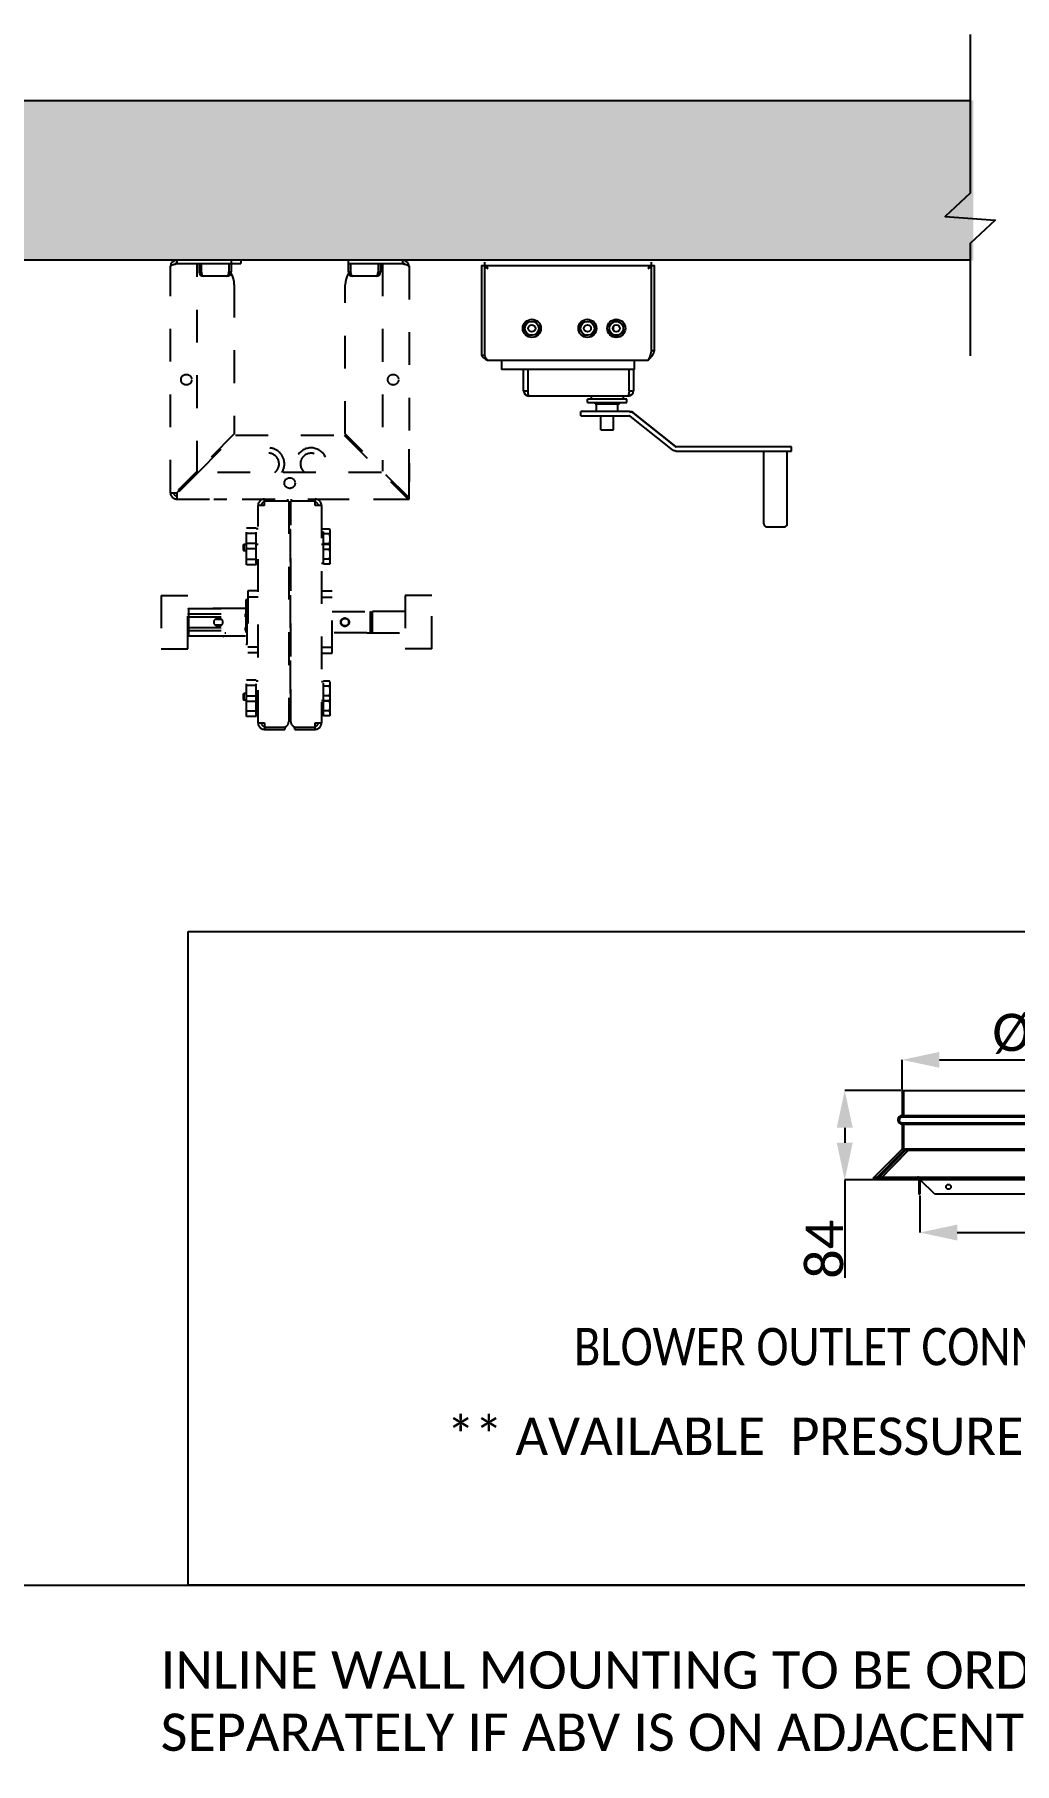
# Model space of a CAD drawing. Header units: millimetres. Extents: x 6781 to 13993, y -7973 to 4183.
# Drawn here: x 10016 to 10935, y -1045 to 576 of the extents above; entities that cross this region are included whole.
import ezdxf
from ezdxf.enums import TextEntityAlignment as Align
from ezdxf.lldxf.tags import DXFTag

# ---------------------------------------------------------------- set-up
doc = ezdxf.new("R2010")
doc.units = ezdxf.units.MM
doc.header["$LTSCALE"] = 307.34
doc.header["$PDMODE"] = 3
doc.header["$PDSIZE"] = 8
doc.linetypes.add('DASHED', pattern=[0.2, 0.1, -0.1])
doc.layers.get('0').update_dxf_attribs({"linetype": 'CONTINUOUS'})
doc.layers.get('Defpoints').update_dxf_attribs({"linetype": 'CONTINUOUS'})
for name, color, linetype in [('OUTLET_CONNECTOR', 7, 'CONTINUOUS'), ('OUTLET_PIPE_300_', 7, 'CONTINUOUS'), ('REDUCER', 7, 'CONTINUOUS')]:
    doc.layers.add(name, color=color, linetype=linetype)
doc.styles.get("Standard").update_dxf_attribs({"font": 'calibri.ttf'})
tags = doc.linetypes.add('HIDDEN2', pattern=[4.7625, 3.175, -1.5875]).pattern_tags.tags
tags[6:7] = [DXFTag(74, 4), DXFTag(75, 0), DXFTag(340, '0'), DXFTag(46, 0.0), DXFTag(50, 0.0), DXFTag(44, 0.0), DXFTag(45, 0.0)]
tags[4:5] = [DXFTag(74, 4), DXFTag(75, 0), DXFTag(340, '0'), DXFTag(46, 0.0), DXFTag(50, 0.0), DXFTag(44, 0.0), DXFTag(45, 0.0)]
doc.dimstyles.new('DIMSTYLE_4', dxfattribs={"dimtxt": 35, "dimasz": 35, "dimexe": 0.08, "dimexo": 1, "dimgap": 0.875, "dimtad": 1, "dimdsep": 46, "dimtxsty": 'Standard', "dimblk": '_FILLED', "dimblk1": '_FILLED', "dimblk2": '_FILLED', "dimcen": 0.09, "dimazin": 2, "dimtp": 0.01, "dimtm": 0.01, "dimtfac": 1, "dimtofl": 0, "dimtmove": 0, "dimatfit": 3, "dimldrblk": '_FILLED', "dimfxl": 1, "dimtolj": 1, "dimarcsym": 0})

# ---------------------------------------------------------------- blocks, each defined once
blk = doc.blocks.new('SE')
at = {"layer": 'OUTLET_CONNECTOR', "color": 7, "linetype": 'HIDDEN2'}
for p, q in [((74.9, 267.6), (426.9, 267.6)), ((74.9, 267.6), (74.9, 266.4)), ((115.4, 266.4), (115.4, 267.6)), ((116, 266.1), (116.8, 267)), ((116.4, 266.4), (116.4, 267.6)), ((116.4, 266.1), (116.4, 266.4)), ((116.4, 265.4), (116.4, 265)), ((116.4, 265.4), (117.6, 265.4)), ((117.6, 260.7), (116.4, 260.7)), ((117.6, 260.7), (116.4, 260.7)), ((117.9, 265), (117.5, 265.4)), ((117.6, 265.4), (117.6, 265)), ((384.3, 265.4), (383.9, 265)), ((384.2, 265), (384.2, 265.4)), ((385.4, 265.4), (384.2, 265.4)), ((385.4, 260.7), (384.2, 260.7)), ((385.7, 266.1), (384.9, 267)), ((385.4, 266.4), (385.4, 267.6)), ((385.4, 266.1), (385.4, 266.4)), ((385.4, 265), (385.4, 265.4)), ((386.4, 266.4), (386.4, 267.6)), ((426.9, 266.4), (426.9, 267.6)), ((116.4, 256.2), (117.6, 256.2)), ((116.4, 256.2), (117.6, 256.2)), ((384.2, 256.2), (385.4, 256.2))]:
    blk.add_line(p, q, dxfattribs=at)
at = {"layer": 'OUTLET_CONNECTOR', "color": 7, "linetype": 'Continuous'}
for p, q in [((116.4, 265), (116.4, 251.5)), ((117.6, 265), (117.6, 251.5)), ((131.4, 251.5), (117.9, 265)), ((383.9, 265), (370.4, 251.5)), ((384.2, 251.5), (384.2, 265)), ((385.4, 251.5), (385.4, 265)), ((117.6, 251.5), (116.4, 251.5)), ((370.4, 251.5), (131.4, 251.5)), ((384.2, 251.5), (385.4, 251.5))]:
    blk.add_line(p, q, dxfattribs=at)
for centre in [(144.4, 258.5), (249.8, 258.5), (355.2, 258.5)]:
    blk.add_circle(centre, 2.25, dxfattribs=at)
at = {"layer": 'OUTLET_CONNECTOR', "color": 7, "linetype": 'HIDDEN2'}
for centre, radius, start, end in [((115.4, 265.4), 2.2, 48.9572, 90), ((115.4, 265.4), 1, 48.9572, 90), ((115.4, 265.4), 1, 0.0001, 48.9571), ((107.9, 260.2), 10.9, 28.2295, 38.6822), ((107.9, 260.2), 10.9, 28.2295, 38.6822), ((112.9, 259.8), 7.22, 50.1901, 60.7621), ((112.9, 259.8), 7.22, 50.1901, 60.7621), ((115.4, 265.4), 2.2, 0, 48.9572), ((386.4, 265.4), 2.2, 131.0428, 180), ((393.9, 260.2), 10.9, 141.3178, 151.7705), ((393.9, 260.2), 10.9, 141.3178, 151.7705), ((388.9, 259.8), 7.22, 119.2379, 129.8099), ((388.9, 259.8), 7.22, 119.2379, 129.8099), ((386.4, 265.4), 2.2, 90, 131.0428), ((386.4, 265.4), 1, 131.0429, 179.9999), ((386.4, 265.4), 1, 90, 131.0428)]:
    blk.add_arc(centre, radius, start, end, dxfattribs=at)
at = {"layer": 'OUTLET_PIPE_300_', "color": 7, "linetype": 'Continuous'}
for p, q in [((100.9, 349), (400.9, 349)), ((100.9, 349), (100.9, 325.3)), ((400.9, 325.3), (400.9, 349)), ((100.9, 325.3), (400.9, 325.3)), ((100.9, 317.3), (400.9, 317.3)), ((100.9, 317.3), (100.9, 294)), ((400.9, 294), (400.9, 317.3)), ((100.9, 294), (400.9, 294))]:
    blk.add_line(p, q, dxfattribs=at)
at = {"layer": 'OUTLET_PIPE_300_', "color": 7, "linetype": 'HIDDEN2'}
for p, q in [((102.1, 349), (102.1, 324.1)), ((399.7, 324.1), (399.7, 349)), ((100.9, 324.1), (400.9, 324.1)), ((100.9, 318.5), (400.9, 318.5)), ((102.1, 318.5), (102.1, 294)), ((399.7, 294), (399.7, 318.5))]:
    blk.add_line(p, q, dxfattribs=at)
at = {"layer": 'OUTLET_PIPE_300_', "color": 7, "linetype": 'Continuous'}
for centre, start, end in [((100.9, 321.3), 90, 270), ((400.9, 321.3), 270, 90)]:
    blk.add_arc(centre, 4, start, end, dxfattribs=at)
at = {"layer": 'OUTLET_PIPE_300_', "color": 7, "linetype": 'HIDDEN2'}
for centre, start, end in [((100.9, 321.3), 90, 270), ((400.9, 321.3), 270, 90)]:
    blk.add_arc(centre, 2.8, start, end, dxfattribs=at)
at = {"layer": 'REDUCER', "color": 7, "linetype": 'Continuous'}
for p, q in [((100.9, 294), (73.5, 266.4)), ((400.9, 294), (100.9, 294)), ((428.3, 266.4), (400.9, 294)), ((428.3, 266.4), (73.5, 266.4)), ((73.5, 266.4), (74.9, 265)), ((426.9, 265), (74.9, 265)), ((426.9, 265), (428.3, 266.4))]:
    blk.add_line(p, q, dxfattribs=at)
at = {"layer": 'REDUCER', "color": 7, "linetype": 'HIDDEN2'}
for p, q in [((102.3, 292.6), (74.9, 265)), ((78.3, 266.4), (105, 294)), ((78.3, 266.4), (104.9, 294)), ((106.3, 292.6), (79.6, 265)), ((106.4, 292.6), (79.7, 265)), ((100.9, 294), (102.3, 292.6)), ((399.5, 292.6), (102.3, 292.6)), ((104.9, 294), (106.3, 292.6)), ((105, 294), (106.4, 292.6)), ((399.5, 292.6), (400.9, 294)), ((426.9, 265), (399.5, 292.6)), ((79.7, 265), (78.3, 266.4)), ((79.6, 265), (78.3, 266.4))]:
    blk.add_line(p, q, dxfattribs=at)
blk = doc.blocks.new('_FILLED')
at = {"color": 0, "linetype": 'ByBlock'}
blk.add_solid([(0, 0), (-1, 0.214), (-1, -0.214)], dxfattribs=at)
blk = doc.blocks.new('*D942')
at = {"color": 0, "linetype": 'Continuous', "lineweight": -2}
for p, q in [((10830.2, -413.1), (10830.2, -385.4)), ((10865.2, -385.4), (11095.2, -385.4)), ((11130.2, -413.1), (11130.2, -385.4))]:
    blk.add_line(p, q, dxfattribs=at)
at = {"layer": 'Defpoints', "color": 0}
for p in [(11130.2, -385.4), (10830.2, -414.1), (11130.2, -414.1)]:
    blk.add_point(p, dxfattribs=at)
at = {"color": 0, "linetype": 'ByBlock', "lineweight": -2, "xscale": 35, "yscale": 35, "zscale": 35, "rotation": 180}
blk.add_blockref('_FILLED', (10830.2, -385.4), dxfattribs=at)
at = {"color": 0, "linetype": 'ByBlock', "lineweight": -2, "xscale": 35, "yscale": 35, "zscale": 35}
blk.add_blockref('_FILLED', (11130.2, -385.4), dxfattribs=at)
at = {"color": 0, "lineweight": 25, "insert": (10980.5, -361), "char_height": 35, "attachment_point": 5}
blk.add_mtext('\\A1;\\A1;%%C 300', dxfattribs=at)
blk = doc.blocks.new('*D943')
at = {"color": 0, "linetype": 'Continuous', "lineweight": -2}
for p, q in [((10829.2, -414.1), (10776.3, -414.1)), ((10776.3, -449.1), (10776.3, -463.1)), ((10803.2, -498.1), (10776.3, -498.1)), ((10776.3, -498.1), (10776.3, -590))]:
    blk.add_line(p, q, dxfattribs=at)
at = {"layer": 'Defpoints', "color": 0}
for p in [(10830.2, -414.1), (10776.3, -498.1), (10804.2, -498.1)]:
    blk.add_point(p, dxfattribs=at)
at = {"color": 0, "linetype": 'ByBlock', "lineweight": -2, "xscale": 35, "yscale": 35, "zscale": 35}
for p, rotation in [((10776.3, -414.1), 90), ((10776.3, -498.1), 270)]:
    blk.add_blockref('_FILLED', p, dxfattribs=dict(at, rotation=rotation))
at = {"color": 0, "lineweight": 25, "insert": (10757.5, -563.1), "char_height": 35, "attachment_point": 5, "rotation": 90}
blk.add_mtext('\\A1;\\A1;84', dxfattribs=at)
blk = doc.blocks.new('*D944')
at = {"color": 0, "linetype": 'Continuous', "lineweight": -2}
for p, q in [((10846.9, -512.5), (10846.9, -547.5)), ((11113.5, -512.5), (11113.5, -547.5)), ((10881.9, -547.4), (11078.5, -547.4)), ((11113.5, -547.4), (11396.6, -547.4))]:
    blk.add_line(p, q, dxfattribs=at)
at = {"layer": 'Defpoints', "color": 0}
for p in [(10846.9, -511.5), (11113.5, -511.5), (11113.5, -547.4)]:
    blk.add_point(p, dxfattribs=at)
at = {"color": 0, "linetype": 'ByBlock', "lineweight": -2, "xscale": 35, "yscale": 35, "zscale": 35, "rotation": 180}
blk.add_blockref('_FILLED', (10846.9, -547.4), dxfattribs=at)
at = {"color": 0, "linetype": 'ByBlock', "lineweight": -2, "xscale": 35, "yscale": 35, "zscale": 35}
blk.add_blockref('_FILLED', (11113.5, -547.4), dxfattribs=at)
at = {"color": 0, "lineweight": 25, "insert": (11288.5, -528.6), "char_height": 35, "attachment_point": 5}
blk.add_mtext('\\A1;\\A1;144 X 266 {}', dxfattribs=at)

msp = doc.modelspace()

# ---------------------------------------------------------------- hatches: boundary and pattern name
at = {"lineweight": 25}
h = msp.add_hatch(dxfattribs=at)
h.set_pattern_fill('AR-SAND')
h.set_pattern_definition([(37.5, (-1012.544, -86.856), (-1.60003, 48.94132), [0, -38.608, 0, -43.18, 0, -41.275]), (7.5, (-1012.544, -86.856), (44.95233, 71.6825), [0, -20.828, 0, -34.798, 0, -13.335]), (327.5, (-1043.786, -86.856), (79.09924, 0.14372), [0, -12.7, 0, -45.72, 0, -59.69]), (317.5, (-1043.786, -86.856), (76.35565, 22.29293), [0, -6.35, 0, -29.972, 0, -34.29])])
h.paths.add_polyline_path([(7462.89946, 364.61148), (7462.89946, 514.61148), (10896.87679, 514.61148), (10896.87679, 364.61148)])

# ---------------------------------------------------------------- linework, layer by layer
for p, q in [((10894.08058, 576.31075), (10894.08058, 449.08858)), ((10160.49082, -264.85047), (11740.51269, -264.85047))]:
    msp.add_line(p, q)
for p, q in [((6928.39946, 514.61148), (10894.08058, 514.61148)), ((10894.08058, 364.61148), (6928.39946, 364.61148))]:
    msp.add_line(p, q, dxfattribs=at)
at = {"linetype": 'Continuous', "lineweight": 25}
for p, q in [((10894.08058, 364.61148), (6928.39946, 364.61148)), ((10149.73888, 364.61148), (10149.73888, 361.61148)), ((10149.73888, 361.61148), (10209.78846, 361.61148)), ((10170.73888, 361.61148), (10170.73888, 353.61148)), ((10172.73888, 361.61148), (10172.73888, 353.61148)), ((10198.73888, 361.61148), (10198.73888, 353.61148)), ((10200.73888, 364.61148), (10200.73888, 353.61148)), ((10209.78846, 364.61148), (10209.78846, 361.61148)), ((10310.73888, 353.61148), (10310.73888, 364.61148)), ((10310.73888, 361.61148), (10361.73888, 361.61148)), ((10312.73888, 361.61148), (10312.73888, 353.61148)), ((10338.73888, 361.61148), (10338.73888, 353.61148)), ((10340.73888, 361.61148), (10340.73888, 353.61148)), ((10361.73888, 361.61148), (10361.73888, 364.61148)), ((10435.73888, 359.74234), (10597.73888, 359.74234)), ((10435.73888, 359.74234), (10435.73888, 275.70388)), ((10438.73888, 275.70388), (10438.73888, 362.74234)), ((10594.73888, 362.74234), (10594.73888, 280.12416)), ((10597.73888, 280.12416), (10597.73888, 359.74234)), ((10170.73888, 353.61148), (10172.73888, 353.61148)), ((10196.73888, 349.61148), (10174.73888, 349.61148)), ((10198.73888, 353.61148), (10200.73888, 353.61148)), ((10310.73888, 353.61148), (10312.73888, 353.61148)), ((10336.73888, 349.61148), (10314.73888, 349.61148)), ((10338.73888, 353.61148), (10340.73888, 353.61148)), ((10555.53888, 304.49512), (10562.03888, 308.24789)), ((10562.03888, 308.24789), (10568.53888, 304.49512)), ((10475.36411, 300.06327), (10478.5134, 306.87615)), ((10479.68959, 293.92946), (10475.36411, 300.06327)), ((10478.5134, 306.87615), (10485.98818, 307.55522)), ((10487.16436, 294.60853), (10479.68959, 293.92946)), ((10485.98818, 307.55522), (10490.31365, 301.42141)), ((10490.31365, 301.42141), (10487.16436, 294.60853)), ((10527.47832, 300.06327), (10530.62761, 306.87615)), ((10531.8038, 293.92946), (10527.47832, 300.06327)), ((10530.62761, 306.87615), (10538.10238, 307.55522)), ((10539.27857, 294.60853), (10531.8038, 293.92946)), ((10538.10238, 307.55522), (10542.42786, 301.42141)), ((10542.42786, 301.42141), (10539.27857, 294.60853)), ((10555.53888, 296.98956), (10555.53888, 304.49512)), ((10562.03888, 293.23679), (10555.53888, 296.98956)), ((10559.48888, 298.62601), (10559.48888, 302.85854)), ((10568.53888, 296.98956), (10562.03888, 293.23679)), ((10568.53888, 304.49512), (10568.53888, 296.98956)), ((10435.73888, 275.70388), (10438.73888, 275.70388)), ((10594.73888, 280.12416), (10597.73888, 280.12416)), ((10591.73888, 270.74234), (10441.73888, 270.74234)), ((10454.33888, 270.74234), (10454.33888, 262.24234)), ((10579.13888, 262.24234), (10454.33888, 262.24234)), ((10475.13888, 242.24234), (10475.13888, 262.24234)), ((10479.14171, 262.24234), (10479.14171, 242.24234)), ((10574.13605, 242.24234), (10574.13605, 262.24234)), ((10578.13888, 262.24234), (10578.13888, 242.24234)), ((10579.13888, 262.24234), (10579.13888, 270.74234)), ((10475.13888, 242.24234), (10479.13888, 242.24234)), ((10479.14682, 242.20243), (10479.14171, 242.24234)), ((10573.13888, 237.24234), (10480.13888, 237.24234)), ((10571.98888, 234.24234), (10534.98888, 234.24234)), ((10534.98888, 231.24234), (10534.98888, 234.24234)), ((10534.98888, 231.24234), (10571.98888, 231.24234)), ((10538.48888, 237.24234), (10538.48888, 234.24234)), ((10542.10522, 230.04234), (10542.10522, 231.24234)), ((10542.10522, 230.04234), (10552.02324, 230.04234)), ((10563.48888, 229.64234), (10543.48888, 229.64234)), ((10543.48888, 222.64234), (10543.48888, 229.64234)), ((10543.98888, 229.64234), (10543.98888, 230.04234)), ((10547.85669, 230.04234), (10547.85669, 231.24234)), ((10551.61499, 231.24234), (10551.61499, 230.04234)), ((10552.02324, 230.04234), (10552.02324, 231.24234)), ((10552.60977, 230.04234), (10552.60977, 231.24234)), ((10552.60977, 230.04234), (10565.00522, 230.04234)), ((10562.98888, 229.64234), (10562.98888, 230.04234)), ((10563.48888, 222.64234), (10563.48888, 229.64234)), ((10565.00522, 230.04234), (10565.00522, 231.24234)), ((10568.48888, 237.24234), (10568.48888, 234.24234)), ((10571.98888, 231.24234), (10571.98888, 234.24234)), ((10574.13605, 242.24234), (10574.13098, 242.2024)), ((10574.13888, 242.24234), (10578.13888, 242.24234)), ((10528.87642, 218.64234), (10528.87642, 222.64234)), ((10574.28469, 222.64234), (10528.87643, 222.64234)), ((10528.87643, 218.64234), (10574.28469, 218.64234)), ((10547.48888, 205.64234), (10547.48888, 218.64234)), ((10559.48888, 205.64234), (10559.48888, 218.64234)), ((10614.72924, 186.7298), (10574.90716, 218.42485)), ((10577.39705, 221.55488), (10617.21913, 189.85983)), ((10617.91745, 189.85983), (10578.09537, 221.55488)), ((10547.48888, 205.64234), (10559.48888, 205.64234)), ((10726.41896, 189.64234), (10617.8416, 189.64234)), ((10617.8416, 185.64234), (10726.41896, 185.64234)), ((10700.41896, 117.24234), (10700.41896, 185.64234)), ((10722.41896, 117.24234), (10722.41896, 185.64234)), ((10726.41896, 185.64234), (10726.41896, 189.64234)), ((10703.01896, 114.64234), (10719.81896, 114.64234))]:
    msp.add_line(p, q, dxfattribs=at)
at = {"linetype": 'DASHED', "lineweight": 25}
for p, q in [((10143.73888, 146.61148), (10143.73888, 358.61148)), ((10168.73888, 164.55082), (10168.73888, 361.61148)), ((10342.73888, 361.61148), (10342.73888, 166.67214)), ((10367.73888, 358.61148), (10367.73888, 156.80717)), ((10203.73888, 341.61148), (10203.73888, 201.67214)), ((10307.73888, 201.67214), (10307.73888, 341.61148)), ((10203.73888, 201.67214), (10168.73888, 166.67214)), ((10169.79954, 165.61148), (10204.79954, 200.61148)), ((10204.79954, 200.61148), (10306.67822, 200.61148)), ((10306.67822, 200.61148), (10366.67822, 140.61148)), ((10367.73888, 141.67214), (10307.73888, 201.67214)), ((10367.83888, 210.61148), (10367.73888, 210.61148)), ((10367.83888, 156.77757), (10367.83888, 210.61148)), ((10143.73888, 146.61148), (10143.73888, 167.74288)), ((10168.68656, 166.61982), (10151.56594, 149.4992)), ((10152.6266, 148.43854), (10170.7165, 166.52844)), ((10341.67822, 165.61148), (10169.79954, 165.61148)), ((10143.73888, 146.61148), (10149.73888, 146.61148)), ((10151.56594, 148.43853), (10149.73888, 146.61148)), ((10149.73888, 146.61148), (10149.73888, 140.61148)), ((10367.73888, 140.61148), (10367.73888, 156.80717)), ((10149.73888, 140.61148), (10351.98909, 140.61148)), ((10184.63304, 140.51148), (10184.63304, 140.61148)), ((10184.63304, 140.51148), (10196.63304, 140.51148)), ((10196.63304, 140.51148), (10196.63304, 140.61148)), ((10231.98888, 134.61148), (10225.98888, 134.61148)), ((10225.98888, -69.38852), (10225.98888, 134.61148)), ((10231.98888, 134.61148), (10231.98888, 140.61148)), ((10254.73888, 138.61148), (10231.98888, 138.61148)), ((10253.98888, 138.61148), (10253.98888, 140.61148)), ((10254.73888, 138.61148), (10254.73888, -68.38852)), ((10279.48888, 138.61148), (10256.73888, 138.61148)), ((10256.73888, -68.38852), (10256.73888, 138.61148)), ((10257.48888, 138.61148), (10257.48888, 140.61148)), ((10279.48888, 134.61148), (10279.48888, 140.61148)), ((10285.48888, 134.61148), (10279.48888, 134.61148)), ((10285.48888, 134.61148), (10285.48888, -69.38852)), ((10299.60381, 140.51148), (10299.60381, 140.61148)), ((10299.60381, 140.51148), (10311.60381, 140.51148)), ((10311.60381, 140.51148), (10311.60381, 140.61148)), ((10351.98909, 140.61148), (10367.73888, 140.61148)), ((10212.18888, 97.61148), (10212.68888, 98.11148)), ((10212.18888, 97.61148), (10212.18888, 92.61148)), ((10215.18888, 98.11148), (10212.68888, 98.11148)), ((10212.68888, 98.11148), (10212.68888, 92.11148)), ((10224.18888, 113.27108), (10215.18888, 113.27108)), ((10215.18888, 78.84187), (10215.18888, 113.27108)), ((10224.18888, 108.34819), (10215.18888, 108.34819)), ((10224.18888, 98.84108), (10215.18888, 98.84108)), ((10224.18888, 78.84187), (10224.18888, 113.27108)), ((10225.98888, 112.69098), (10224.18888, 112.69098)), ((10225.98888, 97.91148), (10224.18888, 97.91148)), ((10254.73888, 112.02641), (10256.73888, 112.02641)), ((10255.98888, 112.0261), (10255.98888, -61.38655)), ((10287.28888, 112.30148), (10285.48888, 112.30148)), ((10285.48888, 98.44148), (10287.28888, 98.44148)), ((10292.97435, 112.53908), (10287.28888, 112.53908)), ((10287.28888, 79.60387), (10287.28888, 112.53908)), ((10292.97435, 107.92028), (10287.28888, 107.92028)), ((10292.97435, 98.68268), (10287.28888, 98.68268)), ((10292.97435, 98.07908), (10287.28888, 98.07908)), ((10293.68888, 111.30148), (10292.97435, 112.53908)), ((10293.68888, 96.84148), (10292.97435, 98.07908)), ((10293.68888, 80.84148), (10293.68888, 111.30148)), ((10212.18888, 92.61148), (10212.68888, 92.11148)), ((10215.18888, 92.11148), (10212.68888, 92.11148)), ((10224.18888, 93.91819), (10215.18888, 93.91819)), ((10224.18888, 83.91858), (10215.18888, 83.91858)), ((10292.97435, 93.46028), (10287.28888, 93.46028)), ((10292.97435, 84.22268), (10287.28888, 84.22268)), ((10224.18888, 78.84187), (10215.18888, 78.84187)), ((10225.98888, 79.91148), (10224.18888, 79.91148)), ((10285.48888, 80.44148), (10287.28888, 80.44148)), ((10292.97435, 79.60387), (10287.28888, 79.60387)), ((10293.68888, 80.84148), (10292.97435, 79.60387)), ((10135.08888, 50.11148), (10160.18888, 50.11148)), ((10135.08888, 50.11148), (10135.08888, 0.11148)), ((10135.18888, 50.11148), (10135.18888, 0.11148)), ((10160.18888, 0.11148), (10160.18888, 50.11148)), ((10225.98888, 54.52839), (10216.48888, 54.52839)), ((10216.48888, 54.52828), (10216.48888, -3.47161)), ((10285.48888, 54.52839), (10295.48888, 54.52839)), ((10295.48888, -3.88852), (10295.48888, 54.52828)), ((10388.98888, 50.11148), (10363.98888, 50.11148)), ((10363.98888, 50.11148), (10363.98888, 0.11148)), ((10388.98888, 0.11148), (10388.98888, 50.11148)), ((10160.18888, 37.61148), (10160.68888, 38.11148)), ((10160.18888, 37.53483), (10160.68888, 38.01965)), ((10214.28888, 38.11148), (10160.68888, 38.11148)), ((10160.68888, 38.11148), (10160.68888, 12.11148)), ((10160.68888, 38.01966), (10214.28888, 38.01966)), ((10160.68888, 32.90131), (10214.28888, 32.90131)), ((10214.58888, 38.91015), (10214.28888, 38.91015)), ((10214.28888, 38.91015), (10214.28888, 38.01966)), ((10214.28888, 30.22983), (10214.28888, 32.90131)), ((10215.78888, 46.11148), (10214.58888, 46.11148)), ((10214.58888, 46.11148), (10214.58888, 4.11148)), ((10215.78888, 4.11148), (10215.78888, 46.11148)), ((10215.78888, 35.06148), (10216.48888, 35.06148)), ((10215.78888, 32.61148), (10216.48888, 32.61148)), ((10225.98888, 48.61148), (10216.48888, 48.61148)), ((10285.48888, 48.61148), (10295.48888, 48.61148)), ((10295.48888, 35.06148), (10331.48888, 35.06148)), ((10331.98888, 34.56148), (10331.48888, 35.06148)), ((10331.48888, 15.16148), (10331.48888, 35.06148)), ((10331.98888, 34.11148), (10332.98888, 35.11148)), ((10331.98888, 15.66148), (10331.98888, 34.56148)), ((10363.98888, 35.11148), (10332.98888, 35.11148)), ((10332.98888, 35.11148), (10332.98888, 15.11148)), ((10160.68888, 30.22983), (10214.28888, 30.22983)), ((10160.68888, 19.99313), (10214.28888, 19.99313)), ((10160.68888, 17.32165), (10214.28888, 17.32165)), ((10191.91138, 27.61148), (10185.66638, 27.61148)), ((10185.66638, 22.61148), (10191.91138, 22.61148)), ((10214.58888, 32.01081), (10214.28888, 32.01081)), ((10214.28888, 17.32165), (10214.28888, 19.99313)), ((10214.58888, 18.21214), (10214.28888, 18.21214)), ((10215.78888, 17.61148), (10216.48888, 17.61148)), ((10135.08888, 0.11148), (10160.18888, 0.11148)), ((10160.18888, 12.68812), (10160.68888, 12.2033)), ((10160.18888, 12.61148), (10160.68888, 12.11148)), ((10160.68888, 12.2033), (10214.28888, 12.2033)), ((10214.28888, 12.11148), (10160.68888, 12.11148)), ((10193.42679, 12.2033), (10193.42679, 11.31281)), ((10193.72679, 11.31281), (10193.42679, 11.31281)), ((10194.92679, 15.16148), (10195.62679, 15.16148)), ((10215.78888, 4.11148), (10214.58888, 4.11148)), ((10225.98888, 1.61148), (10216.48888, 1.61148)), ((10285.48888, 1.61148), (10295.48888, 1.61148)), ((10327.98888, 15.16148), (10295.48888, 15.11148)), ((10327.98888, 15.16148), (10363.98888, 15.16148)), ((10331.98888, 16.11148), (10332.98888, 15.11148)), ((10388.98888, 0.11148), (10363.98888, 0.11148)), ((10225.98888, -3.47161), (10216.48888, -3.47161)), ((10285.48888, -3.88852), (10295.48888, -3.88852)), ((10224.18888, -29.35892), (10215.18888, -29.35892)), ((10215.18888, -63.48813), (10215.18888, -29.35892)), ((10224.18888, -63.48813), (10224.18888, -29.35892)), ((10225.98888, -30.28852), (10224.18888, -30.28852)), ((10285.48888, -30.35852), (10287.28888, -30.35852)), ((10292.97435, -30.12092), (10287.28888, -30.12092)), ((10287.28888, -62.72613), (10287.28888, -30.12092)), ((10293.68888, -31.35852), (10292.97435, -30.12092)), ((10293.68888, -47.35852), (10293.68888, -31.35852)), ((10212.18888, -42.38852), (10212.68888, -41.88852)), ((10212.18888, -42.38852), (10212.18888, -47.38852)), ((10212.18888, -47.38852), (10212.68888, -47.88852)), ((10215.18888, -41.88852), (10212.68888, -41.88852)), ((10212.68888, -41.88852), (10212.68888, -47.88852)), ((10215.18888, -47.88852), (10212.68888, -47.88852)), ((10224.18888, -34.28181), (10215.18888, -34.28181)), ((10224.18888, -44.28142), (10215.18888, -44.28142)), ((10225.98888, -48.28852), (10224.18888, -48.28852)), ((10285.48888, -48.35852), (10287.28888, -48.35852)), ((10292.97435, -34.73972), (10287.28888, -34.73972)), ((10292.97435, -43.97732), (10287.28888, -43.97732)), ((10292.97435, -48.59613), (10287.28888, -48.59613)), ((10293.68888, -47.35852), (10292.97435, -48.59613)), ((10293.68888, -61.48852), (10293.68888, -47.36013)), ((10224.18888, -49.35813), (10215.18888, -49.35813)), ((10224.18888, -58.41142), (10215.18888, -58.41142)), ((10224.18888, -63.48813), (10215.18888, -63.48813)), ((10225.98888, -62.09902), (10224.18888, -62.09902)), ((10254.73888, -61.26796), (10255.98888, -61.26796)), ((10256.73888, -61.38655), (10255.98888, -61.38655)), ((10287.28888, -62.48852), (10285.48888, -62.48852)), ((10292.97435, -48.86972), (10287.28888, -48.86972)), ((10292.97435, -58.10732), (10287.28888, -58.10732)), ((10292.97435, -62.72613), (10287.28888, -62.72613)), ((10293.68888, -61.48852), (10292.97435, -62.72613)), ((10225.98888, -69.38852), (10231.98888, -69.38852)), ((10231.98888, -69.38852), (10231.98888, -75.38852)), ((10231.98888, -73.38852), (10249.73888, -73.38852)), ((10231.98888, -75.38852), (10250.98888, -75.38852)), ((10250.98888, -73.22348), (10250.98888, -75.38852)), ((10260.48888, -75.38852), (10260.48888, -73.2235)), ((10260.48888, -75.38852), (10279.48888, -75.38852)), ((10261.73888, -73.38852), (10279.48888, -73.38852)), ((10279.48888, -69.38852), (10285.48888, -69.38852)), ((10279.48888, -75.38852), (10279.48888, -69.38852))]:
    msp.add_line(p, q, dxfattribs=at)
msp.add_lwpolyline([(10894.08058, 472.42191), (10894.08058, 427.42923), (10870.59398, 405.65272), (10917.56718, 402.20574), (10894.08058, 380.42923), (10894.08058, 274.99738)])
at = {"linetype": 'ByBlock', "lineweight": 25}
msp.add_lwpolyline([(11740.51269, -264.85047), (11740.51269, -878.21686), (10160.49082, -878.21686), (10160.49082, -264.85047)], dxfattribs=at)
at = {"lineweight": 25}
msp.add_lwpolyline([(9934.1941, -2458.4059), (9934.1941, -878.21686), (11916.29529, -878.21686), (11916.29529, -2458.4059)], dxfattribs=at)
at = {"linetype": 'Continuous', "lineweight": 25}
for centre, radius in [((10482.83888, 300.74234), 8.5), ((10534.95309, 300.74234), 8.5), ((10562.03888, 300.74234), 8.5), ((10482.83888, 300.74234), 6.49675), ((10482.83888, 300.74234), 3.3235), ((10534.95309, 300.74234), 6.49675), ((10534.95309, 300.74234), 3.3235), ((10562.03888, 300.74234), 6.49675), ((10562.03888, 300.74234), 3.3235)]:
    msp.add_circle(centre, radius, dxfattribs=at)
at = {"linetype": 'DASHED', "lineweight": 25}
for centre, radius in [((10158.73888, 252.61148), 5), ((10352.73888, 252.61148), 5), ((10255.73888, 155.61148), 5), ((10188.78888, 25.11148), 4), ((10307.48888, 25.11148), 4), ((10307.48888, 25.11148), 3.5)]:
    msp.add_circle(centre, radius, dxfattribs=at)
at = {"linetype": 'Continuous', "lineweight": 25}
for centre, radius, start, end in [((10149.73888, 358.61148), 6, 90, 180), ((10149.73888, 358.61148), 3, 90, 122.10455518), ((10361.73888, 358.61148), 6, 0, 90), ((10361.73888, 358.61148), 3, 57.89544398, 90), ((10174.73888, 353.61148), 4, 180, 270), ((10174.73888, 353.61148), 2, 180, 214.60611172), ((10196.73888, 353.61148), 4, 270, 0), ((10196.73888, 353.61148), 2, 325.3939756, 0), ((10183.73888, 341.61148), 20, 0, 32.51561302), ((10327.73888, 341.61148), 20, 147.48439456, 180), ((10314.73888, 353.61148), 4, 180, 270), ((10314.73888, 353.61148), 2, 180, 214.60611172), ((10336.73888, 353.61148), 4, 270, 0), ((10336.73888, 353.61148), 2, 325.3939756, 0), ((10480.13888, 242.24234), 5, 180, 270), ((10573.13888, 242.24234), 5, 270, 0), ((10618.54208, 190.64534), 1.00359, 231.50843906, 244.29560927), ((10703.01896, 117.24234), 2.6, 180, 270), ((10719.81896, 117.24234), 2.6, 270, 0)]:
    msp.add_arc(centre, radius, start, end, dxfattribs=at)
at = {"linetype": 'DASHED', "lineweight": 25}
for centre, radius, start, end in [((10235.73888, 173.61148), 15, 327.52519026, 135.36245947), ((10235.73888, 173.61148), 10, 306.21855779, 87.42247851), ((10275.73888, 173.61148), 15, 25.52464841, 212.47529182), ((10275.73888, 173.61148), 10, 73.51054392, 233.80719672), ((10149.73888, 146.61148), 6, 180, 270), ((10149.73888, 146.61148), 3, 180, 270), ((10231.98888, 134.61148), 6, 90, 180), ((10231.98888, 134.61148), 3, 90, 180), ((10279.48888, 134.61148), 6, 0, 90), ((10279.48888, 134.61148), 3, 0, 90), ((10290.01014, 96.35172), 3.67994, 8.85577898, 9.1841909), ((10185.93383, -92.84212), 125.63443, 101.59191752, 101.8247881), ((10185.9339, 143.06542), 125.63478, 258.17521266, 258.40808324), ((10213.68888, 25.11148), 2.5, 327.58846772, 32.40748263), ((10286.28121, -45.00251), 7.73003, 329.98121685, 331.80312915), ((10231.98888, -69.38852), 6, 180, 270), ((10231.98888, -69.38852), 3, 180, 270), ((10249.73888, -68.38852), 5, 270, 0), ((10261.73888, -68.38852), 5, 180, 270), ((10279.48888, -69.38852), 6, 270, 0), ((10279.48888, -69.38852), 3, 270, 0)]:
    msp.add_arc(centre, radius, start, end, dxfattribs=at)
at = {"linetype": 'Continuous', "lineweight": 25}
for points, knots in [([(10143.73888, 358.61148), (10143.73888, 358.84452), (10144.12113, 359.39978), (10145.63484, 360.24782), (10147.08031, 360.74679), (10148.16546, 361.10471)], [0, 0, 0, 0, 0.1335362691, 0.3452528498, 1, 1, 1, 1]), ([(10363.3123, 361.10471), (10364.39746, 360.74679), (10365.84292, 360.24782), (10367.35664, 359.39978), (10367.73888, 358.84452), (10367.73888, 358.61148)], [0, 0, 0, 0, 0.6547471505, 0.866463731, 1, 1, 1, 1]), ([(10439.53493, 359.4855), (10439.47076, 359.52632), (10439.22703, 359.66512), (10438.94369, 359.74234), (10438.73888, 359.74234)], [0, 0, 0, 0, 0.2707846393, 1, 1, 1, 1]), ([(10438.73888, 359.74234), (10438.73888, 359.16286), (10439.47654, 358.28581), (10440.61622, 357.46022), (10441.35325, 356.98784), (10441.73888, 356.74234)], [0, 0, 0, 0, 0.4007109821, 0.6838875823, 1, 1, 1, 1]), ([(10441.73888, 356.74234), (10441.38569, 357.29714), (10440.75915, 358.2845), (10439.97415, 359.20612), (10439.53493, 359.4855)], [0, 0, 0, 0, 0.5581981606, 1, 1, 1, 1]), ([(10591.73888, 356.74234), (10592.12451, 356.98784), (10592.86155, 357.46022), (10594.00123, 358.28581), (10594.73888, 359.16286), (10594.73888, 359.74234)], [0, 0, 0, 0, 0.3161124191, 0.5992890194, 1, 1, 1, 1]), ([(10593.94283, 359.4855), (10593.50362, 359.20612), (10592.71862, 358.2845), (10592.09208, 357.29714), (10591.73888, 356.74234)], [0, 0, 0, 0, 0.4418018367, 1, 1, 1, 1]), ([(10594.73888, 359.74234), (10594.53408, 359.74234), (10594.25073, 359.66512), (10594.00701, 359.52632), (10593.94283, 359.4855)], [0, 0, 0, 0, 0.7292153639, 1, 1, 1, 1]), ([(10173.1044, 352.47885), (10173.07367, 352.57144), (10172.9499, 352.94836), (10172.82962, 353.32641), (10172.73888, 353.61148)], [0, 0, 0, 0, 0.2459002833, 1, 1, 1, 1]), ([(10174.73888, 349.61148), (10174.58661, 349.61148), (10174.34151, 349.77358), (10174.10674, 350.0816), (10173.81394, 350.58139), (10173.47647, 351.39013), (10173.23278, 352.09207), (10173.1044, 352.47885)], [0, 0, 0, 0, 0.1341154831, 0.2289849645, 0.3458060627, 0.6410727808, 1, 1, 1, 1]), ([(10198.37336, 352.47885), (10198.24499, 352.09207), (10198.0013, 351.39013), (10197.66383, 350.58139), (10197.37103, 350.08161), (10197.13625, 349.77358), (10196.89116, 349.61148), (10196.73888, 349.61148)], [0, 0, 0, 0, 0.3589271933, 0.6541939311, 0.7710150416, 0.8658845297, 1, 1, 1, 1]), ([(10198.73888, 353.61148), (10198.70847, 353.51593), (10198.58814, 353.1379), (10198.46674, 352.7602), (10198.37336, 352.47885)], [0, 0, 0, 0, 0.2527619781, 1, 1, 1, 1]), ([(10313.1044, 352.47885), (10313.07367, 352.57144), (10312.9499, 352.94836), (10312.82962, 353.32641), (10312.73888, 353.61148)], [0, 0, 0, 0, 0.2459002833, 1, 1, 1, 1]), ([(10314.73888, 349.61148), (10314.58661, 349.61148), (10314.34151, 349.77358), (10314.10674, 350.0816), (10313.81394, 350.58139), (10313.47647, 351.39013), (10313.23278, 352.09207), (10313.1044, 352.47885)], [0, 0, 0, 0, 0.1341154831, 0.2289849645, 0.3458060627, 0.6410727808, 1, 1, 1, 1]), ([(10338.37336, 352.47885), (10338.24499, 352.09207), (10338.0013, 351.39013), (10337.66383, 350.58139), (10337.37103, 350.08161), (10337.13625, 349.77358), (10336.89116, 349.61148), (10336.73888, 349.61148)], [0, 0, 0, 0, 0.3589271933, 0.6541939311, 0.7710150416, 0.8658845297, 1, 1, 1, 1]), ([(10338.73888, 353.61148), (10338.70847, 353.51593), (10338.58814, 353.1379), (10338.46674, 352.7602), (10338.37336, 352.47885)], [0, 0, 0, 0, 0.2527619781, 1, 1, 1, 1]), ([(10435.73888, 275.70388), (10435.73888, 274.69049), (10437.31594, 273.23715), (10439.4987, 271.92609), (10440.96908, 271.14759), (10441.73888, 270.74234)], [0, 0, 0, 0, 0.3820235443, 0.6720465927, 1, 1, 1, 1]), ([(10441.73888, 270.74234), (10440.98961, 271.53123), (10439.60945, 272.91085), (10438.73888, 274.82661), (10438.73888, 275.70388)], [0, 0, 0, 0, 0.5536157708, 1, 1, 1, 1]), ([(10591.73888, 270.74234), (10592.51431, 271.51423), (10594.01077, 273.00228), (10595.97619, 275.28216), (10597.37383, 277.62911), (10597.73888, 279.32762), (10597.73888, 280.12416)], [0, 0, 0, 0, 0.2878852877, 0.5552022893, 0.7904152245, 1, 1, 1, 1]), ([(10594.73888, 280.12416), (10594.73888, 278.53333), (10594.01249, 275.22464), (10592.50915, 272.27585), (10591.73888, 270.74234)], [0, 0, 0, 0, 0.4810614379, 1, 1, 1, 1]), ([(10480.13888, 237.24234), (10480.0868, 237.24234), (10479.96802, 237.3839), (10479.87215, 237.66586), (10479.74799, 238.1274), (10479.5784, 239.01777), (10479.37577, 240.39695), (10479.22729, 241.56835), (10479.14678, 242.20239)], [0, 0, 0, 0, 0.0305717062, 0.090788664, 0.1835346058, 0.3064646548, 0.6248698097, 1, 1, 1, 1]), ([(10574.13098, 242.2024), (10574.05049, 241.5684), (10573.902, 240.39703), (10573.69938, 239.01787), (10573.52979, 238.12748), (10573.40563, 237.66591), (10573.30976, 237.38392), (10573.19097, 237.24234), (10573.13888, 237.24234)], [0, 0, 0, 0, 0.3751078886, 0.6935149895, 0.816449446, 0.9092017173, 0.9694263076, 1, 1, 1, 1])]:
    msp.add_open_spline(points, degree=3, knots=knots, dxfattribs=at)
for points in [[(10148.16546, 361.10471), (10148.68874, 361.27731), (10149.21384, 361.44435), (10149.73888, 361.61148)], [(10361.73888, 361.61148), (10362.26393, 361.44435), (10362.78903, 361.27731), (10363.3123, 361.10471)], [(10574.28469, 222.64234), (10575.38364, 222.64234), (10576.5372, 222.23925), (10577.39705, 221.55488)], [(10574.90716, 218.42485), (10574.73519, 218.56172), (10574.50448, 218.64234), (10574.28469, 218.64234)], [(10578.09537, 221.55488), (10577.23552, 222.23925), (10576.08196, 222.64234), (10574.983, 222.64234)], [(10617.8416, 185.64234), (10616.74264, 185.64234), (10615.58909, 186.04543), (10614.72924, 186.7298)], [(10617.21913, 189.85983), (10617.3911, 189.72296), (10617.62181, 189.64234), (10617.8416, 189.64234)], [(10618.53992, 189.64234), (10618.39184, 189.64234), (10618.24024, 189.67687), (10618.1068, 189.74106)]]:
    msp.add_open_spline(points, degree=3, dxfattribs=at)
at = {"linetype": 'DASHED', "lineweight": 25}
for points in [[(10151.56594, 149.4992), (10151.42744, 149.36012), (10151.2651, 148.96886), (10151.42743, 148.57761), (10151.56594, 148.43853)], [(10151.56594, 148.43853), (10151.70501, 148.30003), (10152.09627, 148.1377), (10152.48753, 148.30003), (10152.6266, 148.43854)], [(10293.68888, 103.30148), (10293.68888, 104.85939), (10293.40644, 106.42348), (10292.97435, 107.92028)], [(10292.97435, 98.68268), (10293.40644, 100.17947), (10293.68888, 101.74356), (10293.68888, 103.30148)], [(10293.68888, 110.22968), (10293.68888, 110.57808), (10293.63373, 110.92907), (10293.53703, 111.26377)], [(10293.68888, 88.84148), (10293.68888, 90.39939), (10293.40644, 91.96348), (10292.97435, 93.46028)], [(10292.97435, 84.22268), (10293.40644, 85.71947), (10293.68888, 87.28356), (10293.68888, 88.84148)], [(10293.68888, 95.76968), (10293.68888, 96.11808), (10293.63373, 96.46907), (10293.53703, 96.80377)], [(10160.18888, 32.5201), (10160.35563, 32.64706), (10160.5223, 32.77413), (10160.68888, 32.90131)], [(10160.18888, 17.70285), (10160.35563, 17.5759), (10160.5223, 17.44883), (10160.68888, 17.32165)], [(10293.68888, -32.43032), (10293.68888, -32.08192), (10293.63373, -31.73093), (10293.53703, -31.39623)], [(10293.68888, -39.35852), (10293.68888, -37.80061), (10293.40644, -36.23652), (10292.97435, -34.73972)], [(10292.97435, -43.97732), (10293.40644, -42.48053), (10293.68888, -40.91644), (10293.68888, -39.35852)], [(10293.68888, -53.48852), (10293.68888, -51.93061), (10293.40644, -50.36652), (10292.97435, -48.86972)], [(10292.97435, -58.10732), (10293.40644, -56.61053), (10293.68888, -55.04644), (10293.68888, -53.48852)]]:
    msp.add_open_spline(points, degree=3, dxfattribs=at)
for points, knots in [([(10293.53703, 111.26377), (10293.50561, 111.37249), (10293.35871, 111.81446), (10293.15043, 112.2341), (10292.97435, 112.53908)], [0, 0, 0, 0, 0.2431951633, 1, 1, 1, 1]), ([(10292.97435, 107.92028), (10293.08093, 108.10488), (10293.45959, 108.81913), (10293.68888, 109.63237), (10293.68888, 110.22968)], [0, 0, 0, 0, 0.2630103542, 1, 1, 1, 1]), ([(10293.6429, 96.93907), (10293.61882, 97.08801), (10293.48112, 97.69873), (10293.21122, 98.27241), (10292.97435, 98.68268)], [0, 0, 0, 0, 0.2415576064, 1, 1, 1, 1]), ([(10293.53703, 96.80377), (10293.50561, 96.91249), (10293.35871, 97.35446), (10293.15043, 97.7741), (10292.97435, 98.07908)], [0, 0, 0, 0, 0.2431951633, 1, 1, 1, 1]), ([(10292.97435, 93.46028), (10293.08093, 93.64488), (10293.45959, 94.35913), (10293.68888, 95.17237), (10293.68888, 95.76968)], [0, 0, 0, 0, 0.2630103542, 1, 1, 1, 1]), ([(10293.68888, 81.91327), (10293.68888, 82.10914), (10293.61908, 82.92221), (10293.28232, 83.68927), (10292.97435, 84.22268)], [0, 0, 0, 0, 0.2412796237, 1, 1, 1, 1]), ([(10292.97435, 79.60387), (10293.08093, 79.78848), (10293.45959, 80.50272), (10293.68888, 81.31596), (10293.68888, 81.91327)], [0, 0, 0, 0, 0.2630103537, 1, 1, 1, 1]), ([(10293.53703, -31.39623), (10293.50561, -31.28751), (10293.35871, -30.84554), (10293.15043, -30.4259), (10292.97435, -30.12092)], [0, 0, 0, 0, 0.2431951633, 1, 1, 1, 1]), ([(10292.97435, -34.73972), (10293.08093, -34.55512), (10293.45959, -33.84087), (10293.68888, -33.02763), (10293.68888, -32.43032)], [0, 0, 0, 0, 0.2630103542, 1, 1, 1, 1]), ([(10293.68888, -46.28673), (10293.68888, -46.09086), (10293.61908, -45.27779), (10293.28232, -44.51073), (10292.97435, -43.97732)], [0, 0, 0, 0, 0.2412796237, 1, 1, 1, 1]), ([(10292.97435, -48.59613), (10293.08093, -48.41152), (10293.45959, -47.69728), (10293.68888, -46.88404), (10293.68888, -46.28673)], [0, 0, 0, 0, 0.2630103537, 1, 1, 1, 1]), ([(10293.09392, -48.65497), (10293.13742, -48.57376), (10293.30145, -48.2531), (10293.43851, -47.91785), (10293.51706, -47.66149)], [0, 0, 0, 0, 0.2557302215, 1, 1, 1, 1]), ([(10293.68888, -60.41673), (10293.68888, -60.22086), (10293.61908, -59.40779), (10293.28232, -58.64073), (10292.97435, -58.10732)], [0, 0, 0, 0, 0.2412796237, 1, 1, 1, 1]), ([(10292.97435, -62.72613), (10293.08093, -62.54152), (10293.45959, -61.82728), (10293.68888, -61.01404), (10293.68888, -60.41673)], [0, 0, 0, 0, 0.2630103537, 1, 1, 1, 1])]:
    msp.add_open_spline(points, degree=3, knots=knots, dxfattribs=at)

# ---------------------------------------------------------------- block references
at = {"color": 0, "linetype": 'Continuous', "lineweight": 25}
msp.add_blockref('SE', (10729.27824, -763.03541), dxfattribs=at)

# ---------------------------------------------------------------- texts
at = {"color": 0, "linetype": 'Continuous', "lineweight": 30, "width": 0.822643}
msp.add_text('BLOWER OUTLET CONNECTOR KIT FOR DUCATING', height=35, dxfattribs=at).set_placement((10522.34884, -671.86095), (11446.43277, -671.86095), align=Align.FIT)
at = {"color": 0, "linetype": 'Continuous', "lineweight": 25, "width": 0.957995}
msp.add_text('** AVAILABLE  PRESSURE DROP FOR DUCTING 470 Pa.', height=35, dxfattribs=at).set_placement((10402.95611, -755.98555), (11562.31409, -755.98555), align=Align.FIT)
at = {"color": 0, "linetype": 'Continuous', "lineweight": 25, "insert": (10134.66486, -940.25047), "char_height": 35, "width": 1008.0345158, "attachment_point": 1}
msp.add_mtext('INLINE WALL MOUNTING TO BE ORDERD SEPARATELY IF ABV IS ON ADJACENT WALL', dxfattribs=at)

# ---------------------------------------------------------------- dimensions: what is measured, and where the dimension line sits
at = {"color": 0, "linetype": 'Continuous', "lineweight": 25}
for base, p1, p2, angle, text, picture, middle, dimtype in [((11130.16228, -385.44729), (10830.16228, -414.05873), (11130.16228, -414.05873), 0, '\\A1;%%C <>', '*D942', (10980.48886, -385.44729), 161), ((10776.33266, -498.05873), (10830.16228, -414.05873), (10804.16228, -498.05873), 90, '\\A1;<>', '*D943', (10776.33266, -563.1004), 160), ((11113.46228, -547.42821), (10846.86228, -511.54894), (11113.46228, -511.54894), 0, '\\A1;144 X 266 {}', '*D944', (11288.50395, -547.42821), 161)]:
    dim = msp.add_linear_dim(base=base, p1=p1, p2=p2, angle=angle, text=text, dimstyle='DIMSTYLE_4', override={"dimtxsty": 'Standard', "dimldrblk": '_FILLED'}, dxfattribs=at)
    dim.commit()
    dim.dimension.update_dxf_attribs({"geometry": picture, "text_midpoint": middle, "dimtype": dimtype})

doc.saveas('drawing.dxf')
